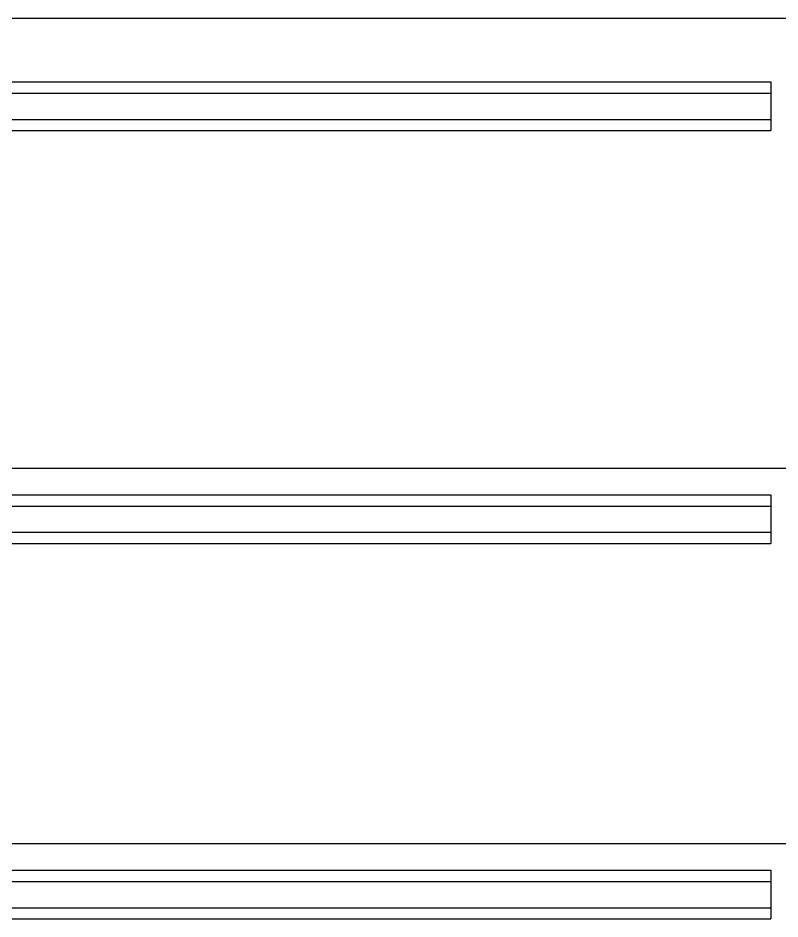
# Model space of a CAD drawing. Header units: millimetres. Extents: x 34479 to 326239, y 111570 to 168880.
# Drawn here: x 185918 to 186425, y 165383 to 165983 of the extents above; entities that cross this region are included whole.
import ezdxf

# ---------------------------------------------------------------- set-up
doc = ezdxf.new("R2010")
doc.units = ezdxf.units.MM
doc.header["$LTSCALE"] = 100
doc.header["$MEASUREMENT"] = 0
doc.layers.get('0').update_dxf_attribs({"linetype": 'CONTINUOUS'})

msp = doc.modelspace()

# ---------------------------------------------------------------- linework, layer by layer
at = {"color": 3}
for p, q in [((182011.7, 165982.59, 0), (186586.7, 165982.59, 0)), ((186511.69, 165682.59, 0), (182086.72, 165682.59, 0)), ((186511.69, 165432.59, 0), (182086.72, 165432.59, 0))]:
    msp.add_line(p, q, dxfattribs=at)
at = {"color": 5, "ltscale": 50}
for p, q in [((182179.22, 165940.09, 0), (186419.19, 165940.09, 0)), ((186419.19, 165940.09, 0), (186419.19, 165907.59, 0)), ((182179.22, 165932.59, 0), (186419.19, 165932.59, 0)), ((182179.22, 165915.09, 0), (186419.19, 165915.09, 0)), ((182179.22, 165907.59, 0), (186419.19, 165907.59, 0)), ((182179.22, 165665.09, 0), (186419.19, 165665.09, 0)), ((186419.19, 165665.09, 0), (186419.19, 165632.59, 0)), ((182179.22, 165657.59, 0), (186419.19, 165657.59, 0)), ((182179.22, 165640.09, 0), (186419.19, 165640.09, 0)), ((182179.22, 165632.59, 0), (186419.19, 165632.59, 0)), ((182179.22, 165415.09, 0), (186419.19, 165415.09, 0)), ((186419.19, 165415.09, 0), (186419.19, 165382.59, 0)), ((182179.22, 165407.59, 0), (186419.19, 165407.59, 0)), ((182179.22, 165390.09, 0), (186419.19, 165390.09, 0)), ((182179.22, 165382.59, 0), (186419.19, 165382.59, 0))]:
    msp.add_line(p, q, dxfattribs=at)

doc.saveas('drawing.dxf')
